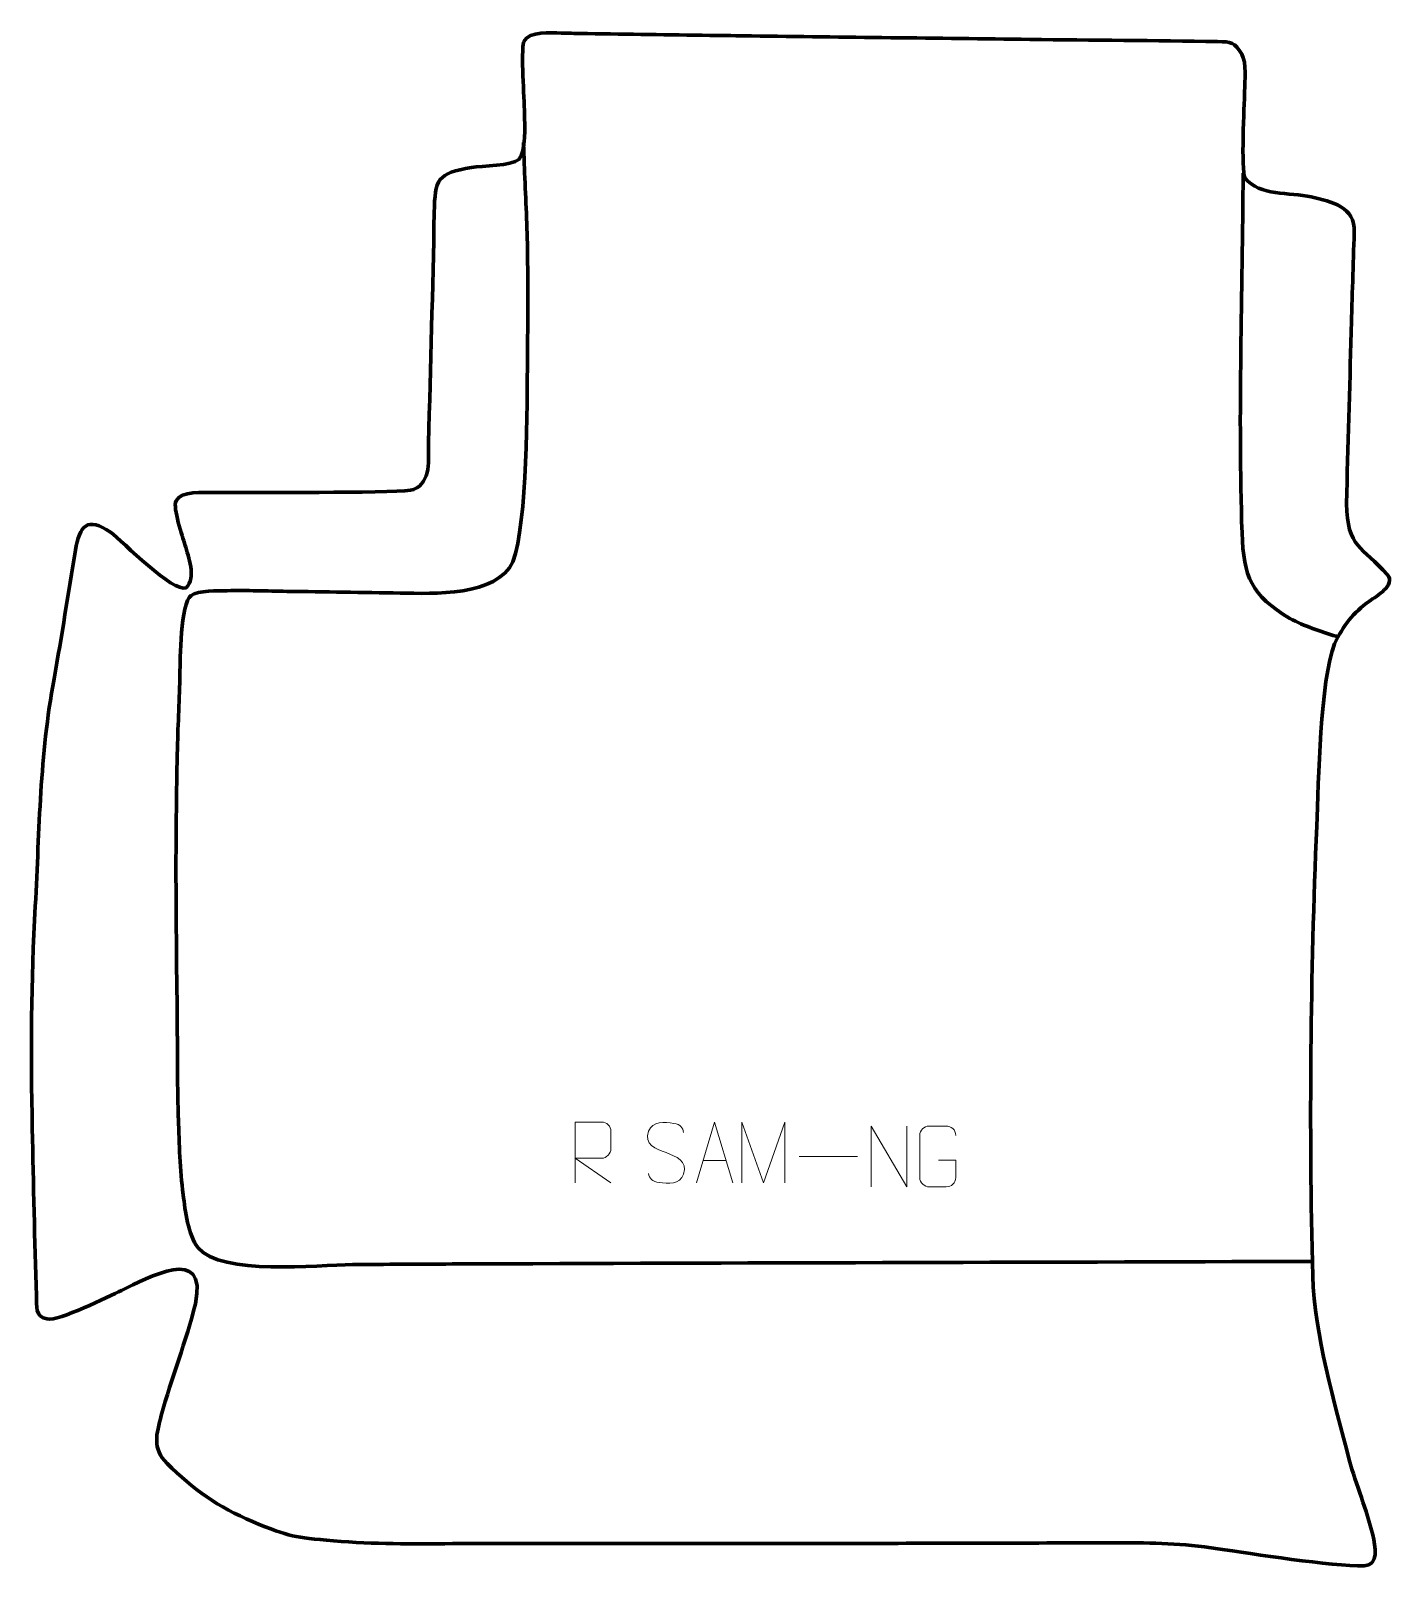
# Model space of a CAD drawing. Header units: millimetres. Extents: x 1394 to 1955, y 221 to 852.
import ezdxf

# ---------------------------------------------------------------- set-up
doc = ezdxf.new("R2010")
doc.units = ezdxf.units.MM
doc.header["$MEASUREMENT"] = 0
doc.layers.add('layer 2', color=7, linetype='Continuous')
doc.layers.add('layer 3', color=7, linetype='Continuous')

msp = doc.modelspace()

# ---------------------------------------------------------------- linework, layer by layer
at = {"layer": 'layer 2', "color": 142, "lineweight": 158}
for points, knots in [([(1920.5388, 346.3024), (1802.659, 345.9066), (1684.7778, 345.7179), (1566.8986, 345.2373), (1566.8986, 345.2373), (1553.2466, 345.1809), (1539.5951, 345.0988), (1525.9435, 344.9777), (1525.9435, 344.9777), (1511.6473, 344.8496), (1471.8562, 340.3746), (1462.5311, 351.9144), (1462.5311, 351.9144), (1458.1467, 357.3401), (1457.2377, 366.9553), (1456.3686, 373.7156), (1456.3686, 373.7156), (1455.0164, 384.0327), (1454.7134, 394.4625), (1454.3815, 404.8519), (1454.3815, 404.8519), (1454.3815, 404.8519), (1454.352, 405.7709), (1454.352, 405.7709), (1454.352, 405.7709), (1454.0341, 415.8267), (1453.9855, 425.886), (1453.9588, 435.946), (1453.9588, 435.946), (1453.9511, 439.0768), (1453.9351, 442.2063), (1453.904, 445.337), (1453.904, 445.337), (1453.6668, 467.6519), (1453.3356, 489.9584), (1453.397, 512.2758), (1453.397, 512.2758), (1453.4474, 527.248), (1453.6257, 542.2117), (1453.9766, 557.18), (1453.9766, 557.18), (1454.2359, 567.4044), (1454.801, 577.6192), (1455.0156, 587.826), (1455.0156, 587.826), (1455.1135, 593.4015), (1455.2438, 616.7707), (1459.5881, 619.9109), (1459.5881, 619.9109), (1462.5481, 622.0505), (1470.6432, 621.8869), (1474.3783, 621.9432), (1474.3783, 621.9432), (1482.5506, 622.1221), (1490.752, 621.782), (1498.9261, 621.6534), (1498.9261, 621.6534), (1514.4834, 621.4732), (1530.0395, 621.1958), (1545.5957, 620.9447), (1545.5957, 620.9447), (1558.952, 620.7307), (1585.229, 619.5033), (1591.8743, 633.8084), (1591.8743, 633.8084), (1597.8882, 650.0153), (1597.6965, 698.3757), (1597.8432, 717.6692), (1597.8432, 717.6692), (1597.9992, 732.6242), (1598.0862, 747.5627), (1597.8654, 762.518), (1597.8654, 762.518), (1597.6901, 773.57), (1597.0007, 784.6275), (1596.5945, 795.6754), (1596.5945, 795.6754), (1596.5268, 797.5643), (1596.4591, 799.4533), (1596.3914, 801.3422), (1596.3914, 801.3422), (1596.335, 802.9164), (1596.2784, 804.4906), (1596.222, 806.0648)], [0, 0, 0, 0, 0.04545455, 0.04545455, 0.04545455, 0.04545455, 0.09090909, 0.09090909, 0.09090909, 0.09090909, 0.13636364, 0.13636364, 0.13636364, 0.13636364, 0.18181818, 0.18181818, 0.18181818, 0.18181818, 0.22727273, 0.22727273, 0.22727273, 0.22727273, 0.27272727, 0.27272727, 0.27272727, 0.27272727, 0.31818182, 0.31818182, 0.31818182, 0.31818182, 0.36363636, 0.36363636, 0.36363636, 0.36363636, 0.40909091, 0.40909091, 0.40909091, 0.40909091, 0.45454545, 0.45454545, 0.45454545, 0.45454545, 0.5, 0.5, 0.5, 0.5, 0.54545455, 0.54545455, 0.54545455, 0.54545455, 0.59090909, 0.59090909, 0.59090909, 0.59090909, 0.63636364, 0.63636364, 0.63636364, 0.63636364, 0.68181818, 0.68181818, 0.68181818, 0.68181818, 0.72727273, 0.72727273, 0.72727273, 0.72727273, 0.77272727, 0.77272727, 0.77272727, 0.77272727, 0.81818182, 0.81818182, 0.81818182, 0.81818182, 0.86363636, 0.86363636, 0.86363636, 0.86363636, 0.90909091, 0.90909091, 0.90909091, 0.90909091, 1, 1, 1, 1]), ([(1892.0026, 793.4589), (1891.7265, 744.192), (1889.844, 694.9671), (1891.5348, 645.7025), (1891.5348, 645.7025), (1892.1958, 627.3582), (1895.2878, 620.2322), (1911.2126, 610.5348), (1911.2126, 610.5348), (1917.1018, 607.3522), (1923.7977, 605.2385), (1930.1601, 603.1965), (1930.1601, 603.1965), (1930.1601, 603.1965), (1931.0712, 602.9041), (1931.0712, 602.9041)], [0, 0, 0, 0, 0.2, 0.2, 0.2, 0.2, 0.4, 0.4, 0.4, 0.4, 0.6, 0.6, 0.6, 0.6, 1, 1, 1, 1])]:
    msp.add_open_spline(points, degree=3, knots=knots, dxfattribs=at)
at = {"layer": 'layer 3', "color": 242, "lineweight": 158}
msp.add_open_spline([(1596.3395, 847.5797), (1598.7867, 852.0663), (1607.3227, 851.1768), (1611.6887, 851.0985), (1611.6887, 851.0985), (1615.3002, 851.0337), (1618.9067, 850.902), (1622.5193, 850.8527), (1622.5193, 850.8527), (1639.2769, 850.6773), (1656.0331, 850.3613), (1672.7901, 850.139), (1672.7901, 850.139), (1678.5087, 850.0673), (1684.2274, 849.9955), (1689.946, 849.9238), (1689.946, 849.9238), (1728.0702, 849.4454), (1766.1944, 848.9671), (1804.3186, 848.4888), (1804.3186, 848.4888), (1830.0408, 848.17), (1855.752, 848.0784), (1881.4744, 847.6032), (1881.4744, 847.6032), (1887.0483, 847.5003), (1888.4882, 847.4643), (1891.3934, 842.4368), (1891.3934, 842.4368), (1893.524, 838.75), (1892.6469, 831.5202), (1892.5847, 827.0665), (1892.5847, 827.0665), (1892.4762, 821.2313), (1891.096, 794.9839), (1892.7081, 791.5384), (1892.7081, 791.5384), (1898.8765, 783.9458), (1910.9407, 785.7788), (1919.9883, 783.7419), (1919.9883, 783.7419), (1928.4435, 781.8385), (1938.0451, 779.84), (1937.6648, 769.1641), (1937.6648, 769.1641), (1937.1908, 755.8561), (1936.8045, 742.5419), (1936.4396, 729.2294), (1936.4396, 729.2294), (1936.4396, 729.2294), (1936.4132, 728.2651), (1936.4132, 728.2651), (1936.4132, 728.2651), (1935.7933, 704.7714), (1934.9783, 681.1879), (1934.5207, 657.7036), (1934.5207, 657.7036), (1934.6269, 639.5702), (1941.0406, 640.2198), (1951.3083, 628.453), (1951.3083, 628.453), (1954.9384, 624.2929), (1946.7127, 619.6495), (1943.8971, 617.6635), (1943.8971, 617.6635), (1937.2417, 612.8699), (1933.0439, 607.6284), (1929.6066, 600.1536), (1929.6066, 600.1536), (1923.5593, 584.9884), (1923.0156, 543.5036), (1922.2341, 525.2292), (1922.2341, 525.2292), (1919.714, 463.8842), (1918.9799, 401.5807), (1920.6156, 340.2062), (1920.6156, 340.2062), (1921.3703, 316.144), (1929.5386, 288.2618), (1935.5915, 264.799), (1935.5915, 264.799), (1938.4573, 254.5684), (1942.7873, 243.9669), (1945.2749, 233.937), (1945.2749, 233.937), (1946.3714, 229.317), (1947.8444, 221.3351), (1941.6755, 221.2286), (1941.6755, 221.2286), (1928.347, 220.9984), (1895.655, 226.1074), (1881.5801, 228.1887), (1881.5801, 228.1887), (1866.5015, 230.4183), (1855.6601, 230.7197), (1840.1917, 230.671), (1840.1917, 230.671), (1805.9069, 230.563), (1771.6554, 230.4412), (1737.3676, 230.4169), (1737.3676, 230.4169), (1680.5999, 230.3768), (1623.8322, 230.3367), (1567.0645, 230.2967), (1567.0645, 230.2967), (1550.1891, 230.223), (1535.0524, 229.9855), (1518.1346, 231.4943), (1518.1346, 231.4943), (1501.6088, 232.9681), (1500.6486, 232.8535), (1484.8154, 239.3788), (1484.8154, 239.3788), (1470.7372, 245.3816), (1460.5467, 252.4852), (1449.7083, 263.2734), (1449.7083, 263.2734), (1443.5544, 269.3988), (1445.332, 275.2413), (1447.3538, 282.9888), (1447.3538, 282.9888), (1451.5132, 298.2906), (1457.6909, 313.6981), (1461.3555, 328.8619), (1461.3555, 328.8619), (1466.7571, 353.7081), (1441.7712, 339.3808), (1431.0021, 334.3818), (1431.0021, 334.3818), (1425.6095, 331.8465), (1405.1435, 321.6312), (1400.4237, 322.6262), (1400.4237, 322.6262), (1395.3478, 323.6962), (1396.1817, 327.7368), (1396.0248, 332.2144), (1396.0248, 332.2144), (1395.2639, 355.0087), (1394.8276, 378.0702), (1394.3399, 400.8884), (1394.3399, 400.8884), (1393.6861, 431.9658), (1393.8214, 461.2246), (1395.5735, 492.2922), (1395.5735, 492.2922), (1397.3007, 524.3399), (1397.3752, 553.8945), (1403.2806, 585.745), (1403.2806, 585.745), (1406.5227, 603.3806), (1409.0795, 620.9272), (1412.0282, 638.5756), (1412.0282, 638.5756), (1413.7219, 648.7129), (1417.0444, 652.4525), (1426.4551, 646.0341), (1426.4551, 646.0341), (1431.615, 642.052), (1452.2661, 620.938), (1457.5488, 623.139), (1457.5488, 623.139), (1461.7286, 627.3221), (1458.5821, 635.867), (1457.0882, 640.7795), (1457.0882, 640.7795), (1456.0654, 644.1428), (1451.9724, 656.0246), (1453.4225, 658.867), (1453.4225, 658.867), (1455.6079, 663.1507), (1464.4649, 662.2021), (1468.7486, 662.232), (1468.7486, 662.232), (1472.8981, 662.261), (1477.0479, 662.2711), (1481.1971, 662.3127), (1481.1971, 662.3127), (1490.2606, 662.3914), (1547.7499, 662.0111), (1551.0702, 663.4664), (1551.0702, 663.4664), (1558.4221, 666.689), (1557.0669, 675.9405), (1557.2274, 682.7182), (1557.2274, 682.7182), (1557.9564, 714.2508), (1558.9889, 745.8674), (1559.5472, 777.387), (1559.5472, 777.387), (1559.8419, 791.0385), (1560.762, 793.4952), (1574.8194, 795.8298), (1574.8194, 795.8298), (1579.2006, 796.5575), (1591.4449, 796.532), (1594.3066, 799.1953), (1594.3066, 799.1953), (1597.3444, 802.0225), (1596.6939, 813.6573), (1596.6321, 817.9901), (1596.6321, 817.9901), (1596.5339, 824.8709), (1595.1185, 842.8793), (1596.3395, 847.5797)], degree=3, knots=[0, 0, 0, 0, 0.01923077, 0.01923077, 0.01923077, 0.01923077, 0.03846154, 0.03846154, 0.03846154, 0.03846154, 0.05769231, 0.05769231, 0.05769231, 0.05769231, 0.07692308, 0.07692308, 0.07692308, 0.07692308, 0.09615385, 0.09615385, 0.09615385, 0.09615385, 0.11538462, 0.11538462, 0.11538462, 0.11538462, 0.13461538, 0.13461538, 0.13461538, 0.13461538, 0.15384615, 0.15384615, 0.15384615, 0.15384615, 0.17307692, 0.17307692, 0.17307692, 0.17307692, 0.19230769, 0.19230769, 0.19230769, 0.19230769, 0.21153846, 0.21153846, 0.21153846, 0.21153846, 0.23076923, 0.23076923, 0.23076923, 0.23076923, 0.25, 0.25, 0.25, 0.25, 0.26923077, 0.26923077, 0.26923077, 0.26923077, 0.28846154, 0.28846154, 0.28846154, 0.28846154, 0.30769231, 0.30769231, 0.30769231, 0.30769231, 0.32692308, 0.32692308, 0.32692308, 0.32692308, 0.34615385, 0.34615385, 0.34615385, 0.34615385, 0.36538462, 0.36538462, 0.36538462, 0.36538462, 0.38461538, 0.38461538, 0.38461538, 0.38461538, 0.40384615, 0.40384615, 0.40384615, 0.40384615, 0.42307692, 0.42307692, 0.42307692, 0.42307692, 0.44230769, 0.44230769, 0.44230769, 0.44230769, 0.46153846, 0.46153846, 0.46153846, 0.46153846, 0.48076923, 0.48076923, 0.48076923, 0.48076923, 0.5, 0.5, 0.5, 0.5, 0.51923077, 0.51923077, 0.51923077, 0.51923077, 0.53846154, 0.53846154, 0.53846154, 0.53846154, 0.55769231, 0.55769231, 0.55769231, 0.55769231, 0.57692308, 0.57692308, 0.57692308, 0.57692308, 0.59615385, 0.59615385, 0.59615385, 0.59615385, 0.61538462, 0.61538462, 0.61538462, 0.61538462, 0.63461538, 0.63461538, 0.63461538, 0.63461538, 0.65384615, 0.65384615, 0.65384615, 0.65384615, 0.67307692, 0.67307692, 0.67307692, 0.67307692, 0.69230769, 0.69230769, 0.69230769, 0.69230769, 0.71153846, 0.71153846, 0.71153846, 0.71153846, 0.73076923, 0.73076923, 0.73076923, 0.73076923, 0.75, 0.75, 0.75, 0.75, 0.76923077, 0.76923077, 0.76923077, 0.76923077, 0.78846154, 0.78846154, 0.78846154, 0.78846154, 0.80769231, 0.80769231, 0.80769231, 0.80769231, 0.82692308, 0.82692308, 0.82692308, 0.82692308, 0.84615385, 0.84615385, 0.84615385, 0.84615385, 0.86538462, 0.86538462, 0.86538462, 0.86538462, 0.88461538, 0.88461538, 0.88461538, 0.88461538, 0.90384615, 0.90384615, 0.90384615, 0.90384615, 0.92307692, 0.92307692, 0.92307692, 0.92307692, 0.94230769, 0.94230769, 0.94230769, 0.94230769, 0.96153846, 0.96153846, 0.96153846, 0.96153846, 1, 1, 1, 1], dxfattribs=at)
at = {"layer": 'layer 3', "color": 250, "lineweight": 9}
for points, knots in [([(1654.8043, 391.0567), (1650.556, 392.5271), (1645.6479, 394.3229), (1647.653, 399.8432), (1647.653, 399.8432), (1649.1565, 403.9831), (1654.3701, 403.5946), (1657.9737, 402.9935), (1657.9737, 402.9935), (1660.8343, 402.5163), (1661.699, 401.3031), (1662.0096, 399.219)], [0, 0, 0, 0, 0.25, 0.25, 0.25, 0.25, 0.5, 0.5, 0.5, 0.5, 1, 1, 1, 1]), ([(1617.4722, 378.58), (1617.4722, 378.58), (1617.4722, 403.5335), (1617.4722, 403.5335), (1617.4722, 403.5335), (1621.067, 403.5335), (1624.6625, 403.5335), (1628.2577, 403.5335), (1628.2577, 403.5335), (1630.583, 403.4958), (1632.1403, 402.0058), (1632.1362, 399.6394), (1632.1362, 399.6394), (1632.1358, 397.6039), (1632.1358, 394.5445), (1632.1362, 392.5085), (1632.1362, 392.5085), (1632.1297, 390.633), (1630.3174, 388.6912), (1628.3079, 388.6721), (1628.3079, 388.6721), (1628.3079, 388.6721), (1617.4722, 388.6721), (1617.4722, 388.6721), (1617.4722, 388.6721), (1617.4722, 388.6721), (1632.1269, 378.58), (1632.1269, 378.58)], [0, 0, 0, 0, 0.125, 0.125, 0.125, 0.125, 0.25, 0.25, 0.25, 0.25, 0.375, 0.375, 0.375, 0.375, 0.5, 0.5, 0.5, 0.5, 0.625, 0.625, 0.625, 0.625, 0.75, 0.75, 0.75, 0.75, 1, 1, 1, 1]), ([(1667.3338, 378.5799), (1667.3338, 378.5799), (1674.7048, 403.5334), (1674.7048, 403.5334), (1674.7048, 403.5334), (1674.7048, 403.5334), (1682.2747, 378.5799), (1682.2747, 378.5799)], [0, 0, 0, 0, 0.33333333, 0.33333333, 0.33333333, 0.33333333, 1, 1, 1, 1]), ([(1685.9618, 378.5777), (1685.9618, 378.5777), (1685.9618, 403.5356), (1685.9618, 403.5356), (1685.9618, 403.5356), (1685.9618, 403.5356), (1694.8869, 378.5777), (1694.8869, 378.5777), (1694.8869, 378.5777), (1694.8869, 378.5777), (1703.6468, 403.5351), (1703.6468, 403.5351), (1703.6468, 403.5351), (1703.6468, 403.5351), (1703.6468, 378.5777), (1703.6468, 378.5777)], [0, 0, 0, 0, 0.2, 0.2, 0.2, 0.2, 0.4, 0.4, 0.4, 0.4, 0.6, 0.6, 0.6, 0.6, 1, 1, 1, 1]), ([(1739.1723, 376.9497), (1739.1723, 376.9497), (1739.1723, 401.9032), (1739.1723, 401.9032), (1739.1723, 401.9032), (1739.1723, 401.9032), (1753.8271, 376.9497), (1753.8271, 376.9497), (1753.8271, 376.9497), (1753.8271, 376.9497), (1753.8271, 401.9032), (1753.8271, 401.9032)], [0, 0, 0, 0, 0.25, 0.25, 0.25, 0.25, 0.5, 0.5, 0.5, 0.5, 1, 1, 1, 1]), ([(1766.7546, 387.9354), (1766.7546, 387.9354), (1773.9227, 387.9354), (1773.9227, 387.9354), (1773.9227, 387.9354), (1773.9227, 387.9354), (1773.9227, 380.7673), (1773.9227, 380.7673), (1773.9227, 380.7673), (1773.783, 378.4439), (1772.1058, 376.9643), (1769.958, 376.9535), (1769.958, 376.9535), (1767.6262, 376.9539), (1765.2942, 376.9539), (1762.9627, 376.9535), (1762.9627, 376.9535), (1761.0378, 376.8481), (1759.0656, 378.7326), (1759.0768, 380.7499), (1759.0768, 380.7499), (1759.0772, 386.52), (1759.0772, 392.2897), (1759.0768, 398.059), (1759.0768, 398.059), (1759.081, 400.1971), (1760.8278, 401.9163), (1762.9801, 401.9029), (1762.9801, 401.9029), (1765.3058, 401.9029), (1767.6319, 401.9029), (1769.958, 401.9029), (1769.958, 401.9029), (1771.9047, 401.9383), (1773.8961, 400.4468), (1773.9227, 398.0091)], [0, 0, 0, 0, 0.1, 0.1, 0.1, 0.1, 0.2, 0.2, 0.2, 0.2, 0.3, 0.3, 0.3, 0.3, 0.4, 0.4, 0.4, 0.4, 0.5, 0.5, 0.5, 0.5, 0.6, 0.6, 0.6, 0.6, 0.7, 0.7, 0.7, 0.7, 0.8, 0.8, 0.8, 0.8, 1, 1, 1, 1]), ([(1654.8043, 391.0566), (1658.8229, 389.4099), (1663.8524, 387.5216), (1662.0184, 382.1613), (1662.0184, 382.1613), (1660.5586, 377.8949), (1655.6478, 378.1516), (1651.9217, 378.7063), (1651.9217, 378.7063), (1649.1717, 379.1161), (1647.9508, 380.3296), (1647.5728, 382.4418)], [0, 0, 0, 0, 0.25, 0.25, 0.25, 0.25, 0.5, 0.5, 0.5, 0.5, 1, 1, 1, 1])]:
    msp.add_open_spline(points, degree=3, knots=knots, dxfattribs=at)
for points in [[(1670.0564, 387.8293), (1670.0564, 387.8293), (1679.5521, 387.8293), (1679.5521, 387.8293)], [(1709.5107, 389.4264), (1709.5107, 389.4264), (1733.4887, 389.4264), (1733.4887, 389.4264)]]:
    msp.add_open_spline(points, degree=3, dxfattribs=at)

doc.saveas('drawing.dxf')
